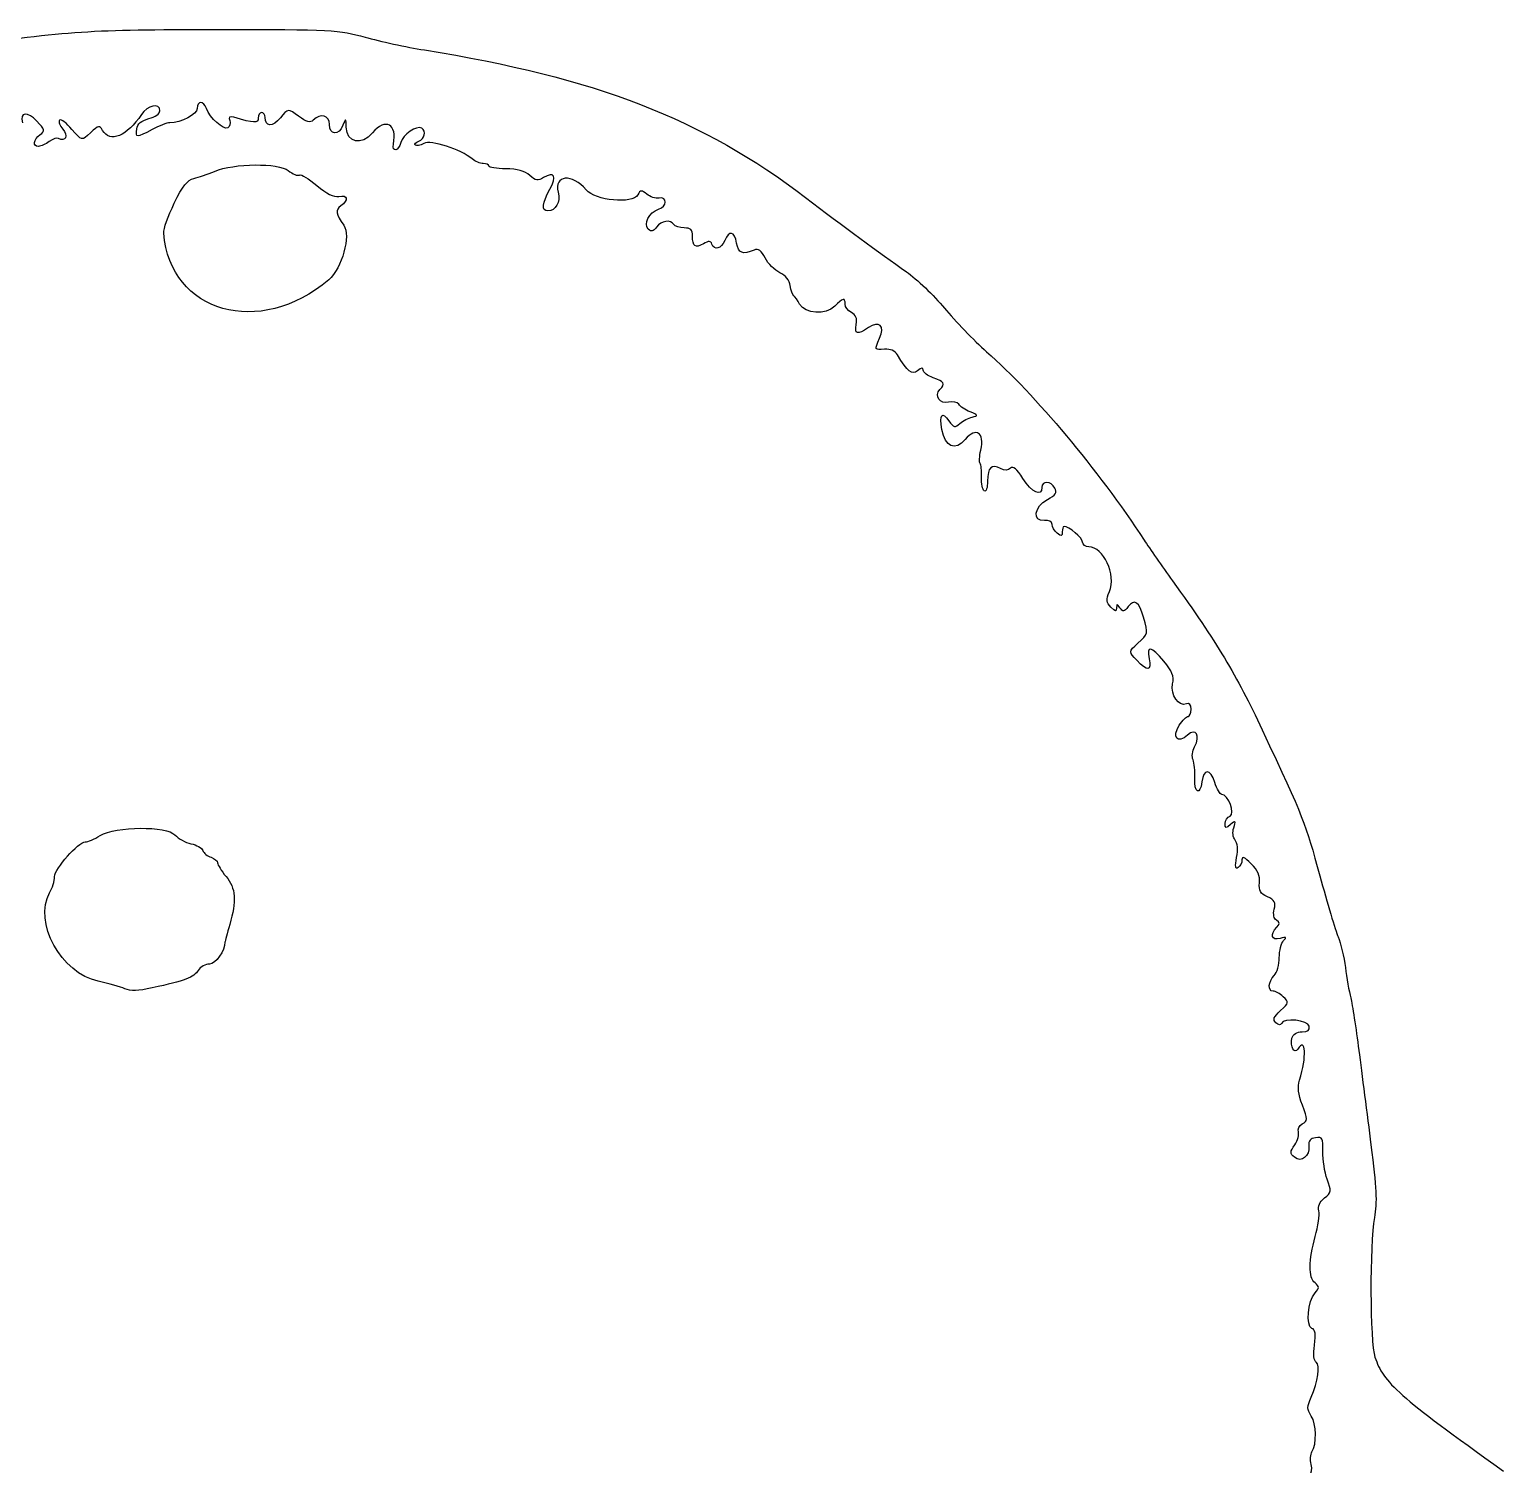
# Model space of a CAD drawing. Extents: x 129 to 1460, y 161 to 617.
# Drawn here: x 1363.3 to 1377.94, y 564.71 to 578.96 of the extents above; entities that cross this region are included whole.
import ezdxf

# ---------------------------------------------------------------- set-up
doc = ezdxf.new("R2010")
doc.units = 0
doc.layers.add('Layer_1', color=7, linetype='CONTINUOUS')

msp = doc.modelspace()

# ---------------------------------------------------------------- linework, layer by layer
at = {"layer": 'Layer_1', "color": 5}
for p, q in [((1364.734024, 577.238054), (1364.734024, 577.238058)), ((1363.49665, 570.390382), (1363.49665, 570.390389))]:
    msp.add_line(p, q, dxfattribs=at)
for points in [[(1362.570216, 578.795944), (1363.696832, 578.95116), (1363.895302, 578.96411), (1365.147386, 578.96411)], [(1365.147386, 578.96411), (1366.304743, 578.96411), (1366.372444, 578.960629), (1366.628715, 578.888018)], [(1366.628715, 578.888018), (1366.776414, 578.84617), (1367.041711, 578.788822), (1367.218263, 578.760581)], [(1367.218263, 578.760581), (1368.91411, 578.489308), (1369.988018, 578.073858), (1371.002725, 577.29653)], [(1364.591527, 578.156429), (1364.591527, 578.237428), (1364.468975, 578.212802), (1364.407862, 578.119529)], [(1365.053118, 578.180798), (1365.024956, 578.257922), (1364.9621, 578.256776), (1364.9621, 578.179113)], [(1363.371202, 578.053915), (1363.279859, 578.152432), (1363.193787, 578.142651), (1363.227143, 578.037565)], [(1364.407862, 578.119529), (1364.267931, 577.905967), (1364.094034, 577.834592), (1364.022984, 577.961553)], [(1364.482039, 578.078643), (1364.54317, 578.094398), (1364.591527, 578.12876), (1364.591527, 578.156429)], [(1364.9621, 578.179113), (1364.9621, 578.120697), (1364.802143, 578.037588), (1364.689701, 578.037588)], [(1365.265983, 577.987515), (1365.224837, 577.962081), (1365.087417, 578.086863), (1365.053118, 578.180798)], [(1365.324463, 578.091961), (1365.282981, 578.10428), (1365.271282, 578.094881), (1365.28465, 578.060069)], [(1365.568493, 578.084549), (1365.568493, 578.030906), (1365.525748, 578.03222), (1365.324463, 578.091961)], [(1365.602182, 578.138732), (1365.583653, 578.138732), (1365.568493, 578.114341), (1365.568493, 578.084549)], [(1365.63587, 578.090187), (1365.63587, 578.11689), (1365.62071, 578.138732), (1365.602182, 578.138732)], [(1365.789047, 578.086706), (1365.714405, 577.993096), (1365.63587, 577.994871), (1365.63587, 578.090187)], [(1365.96899, 578.102472), (1365.863696, 578.180326), (1365.863696, 578.180326), (1365.789047, 578.086706)], [(1366.114478, 578.06483), (1366.083343, 578.033691), (1366.050547, 578.042181), (1365.96899, 578.102472)], [(1366.275951, 578.0208), (1366.275951, 578.11287), (1366.186821, 578.137171), (1366.114478, 578.06483)], [(1366.910126, 577.825406), (1366.951673, 578.026134), (1366.831614, 578.090344), (1366.702231, 577.936578)], [(1363.401301, 577.919667), (1363.452677, 577.957229), (1363.450071, 577.968863), (1363.371202, 578.053915)], [(1363.595594, 578.063034), (1363.581548, 578.049255), (1363.596268, 578.009065), (1363.628191, 577.973737)], [(1363.628191, 577.973737), (1363.68458, 577.911424), (1363.652164, 577.841903), (1363.585834, 577.88289)], [(1363.718314, 577.972176), (1363.664864, 578.035926), (1363.60964, 578.076812), (1363.595594, 578.063034)], [(1363.902803, 577.938274), (1363.815496, 577.856254), (1363.815496, 577.856254), (1363.718314, 577.972176)], [(1364.022984, 577.961553), (1363.992688, 578.01569), (1363.983264, 578.01386), (1363.902803, 577.938274)], [(1364.51535, 577.970211), (1364.35785, 577.885799), (1364.348592, 577.88618), (1364.361786, 577.976612)], [(1364.361786, 577.976612), (1364.369231, 578.02765), (1364.406336, 578.059126), (1364.482039, 578.078643)], [(1364.689701, 578.037588), (1364.66295, 578.037588), (1364.584492, 578.007268), (1364.51535, 577.970211)], [(1365.28465, 578.060069), (1365.295059, 578.032939), (1365.28666, 578.000295), (1365.265983, 577.987515)], [(1366.409655, 578.012378), (1366.36769, 577.907966), (1366.275951, 577.913749), (1366.275951, 578.0208)], [(1366.442258, 577.994702), (1366.440214, 578.084269), (1366.438844, 578.084999), (1366.409655, 578.012378)], [(1366.702231, 577.936578), (1366.593225, 577.807035), (1366.445792, 577.839993), (1366.442258, 577.994702)], [(1367.192082, 577.983069), (1367.141693, 578.014208), (1367.003303, 577.919779), (1366.984865, 577.841678)], [(1367.163875, 577.855165), (1367.221782, 577.877388), (1367.238729, 577.954231), (1367.192082, 577.983069)], [(1363.387163, 577.802813), (1363.326765, 577.80124), (1363.335246, 577.871357), (1363.401301, 577.919667)], [(1363.493191, 577.852267), (1363.458036, 577.825653), (1363.410324, 577.803397), (1363.387163, 577.802813)], [(1363.585834, 577.88289), (1363.570036, 577.89266), (1363.528346, 577.878848), (1363.493191, 577.852267)], [(1366.984865, 577.841678), (1366.9647, 577.756255), (1366.892564, 577.740545), (1366.910126, 577.825406)], [(1367.127301, 577.815143), (1367.11697, 577.825474), (1367.133433, 577.843486), (1367.163875, 577.855165)], [(1367.213133, 577.832245), (1367.176255, 577.812515), (1367.13763, 577.804811), (1367.127301, 577.815143)], [(1367.693521, 577.678109), (1367.578057, 577.775222), (1367.2833, 577.869797), (1367.213133, 577.832245)], [(1367.803008, 577.633382), (1367.772042, 577.633382), (1367.722772, 577.653505), (1367.693521, 577.678109)], [(1364.928411, 577.484742), (1364.974732, 577.495084), (1365.06787, 577.526763), (1365.135384, 577.555138)], [(1365.135384, 577.555138), (1365.328084, 577.63613), (1365.767723, 577.640586), (1365.866925, 577.56255)], [(1365.866925, 577.56255), (1365.910958, 577.527913), (1365.960556, 577.507963), (1365.977145, 577.518216)], [(1365.977145, 577.518216), (1365.993734, 577.528468), (1366.071541, 577.481789), (1366.150051, 577.414486)], [(1367.859334, 577.608116), (1367.859321, 577.622006), (1367.833975, 577.633382), (1367.803008, 577.633382)], [(1368.026939, 577.580401), (1367.934769, 577.581749), (1367.859347, 577.594213), (1367.859334, 577.608116)], [(1368.264619, 577.514518), (1368.216844, 577.557763), (1368.141152, 577.578739), (1368.026939, 577.580401)], [(1368.401581, 577.492845), (1368.345662, 577.457921), (1368.323244, 577.46147), (1368.264619, 577.514518)], [(1368.464447, 577.378484), (1368.536381, 577.506556), (1368.507541, 577.559009), (1368.401581, 577.492845)], [(1368.824947, 577.372487), (1368.68705, 577.536404), (1368.503535, 577.519863), (1368.546815, 577.347423)], [(1364.734024, 577.238058), (1364.817169, 577.410045), (1364.864846, 577.47055), (1364.928411, 577.484742)], [(1366.150051, 577.414486), (1366.247964, 577.330547), (1366.3166, 577.296632), (1366.368594, 577.306494)], [(1368.444733, 577.161743), (1368.379775, 577.161743), (1368.386936, 577.240473), (1368.464447, 577.378484)], [(1369.338296, 577.323077), (1369.284978, 577.227806), (1368.916855, 577.263235), (1368.824947, 577.372487)], [(1369.42774, 577.32858), (1369.375859, 577.371634), (1369.36511, 577.370971), (1369.338296, 577.323077)], [(1364.629316, 576.942797), (1364.626318, 576.979854), (1364.673433, 577.11272), (1364.734024, 577.238054)], [(1366.388386, 577.212469), (1366.332502, 577.171606), (1366.338829, 577.130194), (1366.417768, 577.020137)], [(1366.368594, 577.306494), (1366.457499, 577.323358), (1366.468508, 577.271055), (1366.388386, 577.212469)], [(1368.546815, 577.347423), (1368.571312, 577.249816), (1368.52289, 577.161743), (1368.444733, 577.161743)], [(1369.54891, 577.290175), (1369.514699, 577.284335), (1369.460173, 577.301663), (1369.42774, 577.32858)], [(1369.543699, 577.178554), (1369.629575, 577.205819), (1369.634189, 577.304627), (1369.54891, 577.290175)], [(1371.002725, 577.29653), (1371.37868, 577.008526), (1371.732736, 576.747467), (1372.005127, 576.557422)], [(1369.441816, 576.981243), (1369.390362, 577.031933), (1369.450856, 577.149087), (1369.543699, 577.178554)], [(1369.695333, 577.02697), (1369.662662, 577.079835), (1369.572302, 577.066472), (1369.52445, 577.001704)], [(1366.267849, 576.478562), (1365.584953, 575.896081), (1364.693657, 576.148607), (1364.629316, 576.942797)], [(1366.417768, 577.020137), (1366.490763, 576.918368), (1366.400286, 576.591524), (1366.267849, 576.478562)], [(1369.52445, 577.001704), (1369.491711, 576.957392), (1369.471188, 576.952316), (1369.441816, 576.981243)], [(1369.798387, 576.993282), (1369.753159, 576.993282), (1369.706784, 577.008441), (1369.695333, 577.02697)], [(1369.88062, 576.914675), (1369.88062, 576.975561), (1369.862077, 576.993282), (1369.798387, 576.993282)], [(1370.319397, 576.84165), (1370.297652, 576.961524), (1370.247317, 576.972271), (1370.201094, 576.866916)], [(1369.989718, 576.835249), (1369.908823, 576.787613), (1369.88062, 576.808141), (1369.88062, 576.914675)], [(1370.073115, 576.833227), (1370.061181, 576.866175), (1370.043049, 576.866613), (1369.989718, 576.835249)], [(1370.201094, 576.866916), (1370.164804, 576.7842), (1370.097306, 576.766423), (1370.073115, 576.833227)], [(1370.493158, 576.773262), (1370.376678, 576.725334), (1370.337715, 576.740674), (1370.319397, 576.84165)], [(1370.602532, 576.694667), (1370.564029, 576.76913), (1370.534569, 576.790297), (1370.493158, 576.773262)], [(1370.747985, 576.548447), (1370.696969, 576.572827), (1370.631514, 576.63862), (1370.602532, 576.694667)], [(1370.85256, 576.420229), (1370.845317, 576.47166), (1370.804852, 576.521283), (1370.747985, 576.548447)], [(1372.005127, 576.557422), (1372.108207, 576.485504), (1372.278362, 576.322975), (1372.383248, 576.196248)], [(1370.886249, 576.319478), (1370.87422, 576.328686), (1370.85906, 576.374076), (1370.85256, 576.420229)], [(1370.945219, 576.235257), (1370.924814, 576.272314), (1370.898278, 576.310214), (1370.886249, 576.319478)], [(1371.293618, 576.216492), (1371.203415, 576.126286), (1370.999162, 576.137291), (1370.945219, 576.235257)], [(1371.396602, 576.236436), (1371.396602, 576.302712), (1371.375808, 576.298681), (1371.293618, 576.216492)], [(1371.459536, 576.153416), (1371.424922, 576.171934), (1371.396602, 576.209294), (1371.396602, 576.236436)], [(1372.383248, 576.196248), (1372.488136, 576.069521), (1372.676674, 575.874875), (1372.802223, 575.763703)], [(1371.50614, 576.034316), (1371.517656, 576.094562), (1371.503917, 576.129655), (1371.459536, 576.153416)], [(1371.739311, 575.897698), (1371.795048, 576.020032), (1371.734055, 576.077786), (1371.627765, 576.003334)], [(1371.627765, 576.003334), (1371.519045, 575.927187), (1371.487211, 575.935294), (1371.50614, 576.034316)], [(1371.789179, 575.788615), (1371.686793, 575.780193), (1371.686269, 575.781316), (1371.739311, 575.897698)], [(1371.915511, 575.733702), (1371.891988, 575.773365), (1371.846075, 575.79332), (1371.789179, 575.788615)], [(1372.802223, 575.763703), (1373.287325, 575.33415), (1373.907107, 574.592861), (1374.365464, 573.893992)], [(1372.117043, 575.57512), (1372.060444, 575.528147), (1372.017285, 575.562116), (1371.915511, 575.733702)], [(1372.171438, 575.580734), (1372.171438, 575.608729), (1372.155527, 575.607101), (1372.117043, 575.57512)], [(1372.272503, 575.505946), (1372.216917, 575.525317), (1372.171438, 575.558983), (1372.171438, 575.580734)], [(1372.338775, 575.388609), (1372.394165, 575.443993), (1372.380426, 575.468316), (1372.272503, 575.505946)], [(1372.423938, 575.2613), (1372.337843, 575.239683), (1372.278528, 575.328363), (1372.338775, 575.388609)], [(1372.358472, 574.991343), (1372.33008, 575.142694), (1372.358247, 575.177326), (1372.428283, 575.077293)], [(1372.524764, 575.242131), (1372.511678, 575.26331), (1372.466306, 575.271934), (1372.423938, 575.2613)], [(1372.637927, 575.166725), (1372.588773, 575.187028), (1372.537849, 575.220964), (1372.524764, 575.242131)], [(1372.659921, 575.114789), (1372.720544, 575.128309), (1372.718339, 575.133508), (1372.637927, 575.166725)], [(1372.428283, 575.077293), (1372.475501, 575.009883), (1372.487664, 575.006896), (1372.536996, 575.050578)], [(1372.536996, 575.050578), (1372.567547, 575.07763), (1372.622863, 575.106535), (1372.659921, 575.114789)], [(1372.744298, 574.787381), (1372.783465, 574.961046), (1372.697614, 575.019843), (1372.589093, 574.89368)], [(1372.589093, 574.89368), (1372.486695, 574.774636), (1372.391571, 574.814916), (1372.358472, 574.991343)], [(1372.736684, 574.653773), (1372.726578, 574.663879), (1372.730003, 574.724002), (1372.744298, 574.787381)], [(1372.750676, 574.518648), (1372.753091, 574.582859), (1372.746791, 574.643666), (1372.736684, 574.653773)], [(1372.94041, 574.604532), (1372.850517, 574.652639), (1372.811513, 574.61475), (1372.811513, 574.479514)], [(1373.039305, 574.60689), (1373.014863, 574.582454), (1372.983145, 574.581713), (1372.94041, 574.604532)], [(1373.162799, 574.504252), (1373.100738, 574.602566), (1373.064824, 574.632414), (1373.039305, 574.60689)], [(1372.778901, 574.381761), (1372.760963, 574.392878), (1372.748262, 574.454449), (1372.750676, 574.518648)], [(1372.811513, 574.479514), (1372.811513, 574.41208), (1372.797552, 574.370228), (1372.778901, 574.381761)], [(1373.350529, 574.416157), (1373.350529, 574.319291), (1373.249685, 574.366612), (1373.162799, 574.504252)], [(1373.479984, 574.409981), (1373.440621, 574.480322), (1373.350529, 574.484623), (1373.350529, 574.416157)], [(1373.375796, 574.087301), (1373.252129, 574.074207), (1373.273904, 574.225727), (1373.405859, 574.296495)], [(1373.405859, 574.296495), (1373.489863, 574.341548), (1373.505168, 574.364984), (1373.479984, 574.409981)], [(1373.451595, 574.049312), (1373.451595, 574.076947), (1373.42132, 574.092118), (1373.375796, 574.087301)], [(1373.502127, 573.961362), (1373.474334, 573.984428), (1373.451595, 574.024011), (1373.451595, 574.049312)], [(1373.570689, 574.028739), (1373.560774, 574.028739), (1373.55266, 574.004146), (1373.55266, 573.974085)], [(1373.754791, 573.873267), (1373.754791, 573.914266), (1373.619238, 574.028739), (1373.570689, 574.028739)], [(1373.55266, 573.974085), (1373.55266, 573.929324), (1373.543508, 573.927022), (1373.502127, 573.961362)], [(1373.816093, 573.826608), (1373.782376, 573.826608), (1373.754791, 573.847607), (1373.754791, 573.873267)], [(1374.365464, 573.893992), (1374.420149, 573.810613), (1374.546799, 573.628695), (1374.64691, 573.48973)], [(1374.021236, 573.381269), (1374.091081, 573.549891), (1373.96361, 573.826608), (1373.816093, 573.826608)], [(1374.64691, 573.48973), (1375.093309, 572.870076), (1375.280728, 572.558649), (1375.538964, 572.007436)], [(1374.036137, 573.227627), (1373.989372, 573.274398), (1373.987018, 573.298665), (1374.021236, 573.381269)], [(1374.126519, 573.220215), (1374.097364, 573.263786), (1374.092635, 573.263954), (1374.09219, 573.221451)], [(1374.359748, 573.126359), (1374.31685, 573.28081), (1374.270149, 573.31333), (1374.207983, 573.232017)], [(1374.09219, 573.221451), (1374.091741, 573.180598), (1374.082129, 573.181664), (1374.036137, 573.227627)], [(1374.207983, 573.232017), (1374.166552, 573.177824), (1374.155919, 573.176285), (1374.126519, 573.220215)], [(1374.303751, 572.868949), (1374.407565, 572.965208), (1374.40622, 572.959032), (1374.359748, 573.126359)], [(1374.29278, 572.699136), (1374.212631, 572.784458), (1374.212631, 572.784458), (1374.303751, 572.868949)], [(1374.562658, 572.689625), (1374.435437, 572.842234), (1374.389717, 572.850151), (1374.41677, 572.714891)], [(1374.41677, 572.714891), (1374.441472, 572.591389), (1374.399071, 572.585999), (1374.29278, 572.699136)], [(1374.649076, 572.465158), (1374.6639, 572.542148), (1374.64528, 572.590513), (1374.562658, 572.689625)], [(1374.785456, 572.26597), (1374.708174, 572.236313), (1374.627657, 572.353919), (1374.649076, 572.465158)], [(1374.832823, 572.213169), (1374.832823, 572.26031), (1374.816917, 572.278041), (1374.785456, 572.26597)], [(1374.715651, 572.054361), (1374.7473, 572.10267), (1374.786611, 572.142187), (1374.803009, 572.142187)], [(1374.803009, 572.142187), (1374.819407, 572.142187), (1374.832823, 572.174124), (1374.832823, 572.213169)], [(1374.797636, 571.955541), (1374.698345, 571.865683), (1374.638941, 571.937293), (1374.715651, 572.054361)], [(1374.866512, 571.83899), (1374.928532, 571.954879), (1374.882664, 572.032497), (1374.797636, 571.955541)], [(1375.538964, 572.007436), (1375.953818, 571.121919), (1375.968259, 571.085369), (1376.111296, 570.558831)], [(1374.851578, 571.710031), (1374.838409, 571.741002), (1374.84513, 571.799036), (1374.866512, 571.83899)], [(1374.86844, 571.527372), (1374.872334, 571.596849), (1374.864746, 571.679049), (1374.851578, 571.710031)], [(1374.940073, 571.491089), (1374.923659, 571.352428), (1374.86043, 571.384454), (1374.86844, 571.527372)], [(1375.068067, 571.487047), (1375.02318, 571.623047), (1374.955945, 571.625192), (1374.940073, 571.491089)], [(1375.137767, 571.367385), (1375.121151, 571.367385), (1375.089786, 571.421231), (1375.068067, 571.487047)], [(1375.219407, 571.152756), (1375.274393, 571.173856), (1375.200779, 571.367385), (1375.137767, 571.367385)], [(1375.169708, 571.077967), (1375.169708, 571.108613), (1375.192073, 571.142268), (1375.219407, 571.152756)], [(1375.2251, 571.068198), (1375.177501, 571.028692), (1375.169708, 571.030062), (1375.169708, 571.077967)], [(1375.256006, 571.037025), (1375.277808, 571.105716), (1375.27442, 571.109129), (1375.2251, 571.068198)], [(1363.850882, 570.895716), (1363.874024, 570.895716), (1363.940227, 570.92387), (1363.998001, 570.958279)], [(1363.998001, 570.958279), (1364.155068, 571.051829), (1364.658873, 571.056189), (1364.741656, 570.964713)], [(1364.741656, 570.964713), (1364.774098, 570.928866), (1364.845574, 570.889666), (1364.900491, 570.877604)], [(1375.269996, 570.9135), (1375.247648, 570.940429), (1375.241783, 570.992208), (1375.256006, 571.037025)], [(1375.284961, 570.741812), (1375.29964, 570.82006), (1375.294017, 570.884562), (1375.269996, 570.9135)], [(1363.545988, 570.550371), (1363.547268, 570.631331), (1363.780681, 570.895716), (1363.850882, 570.895716)], [(1364.900491, 570.877604), (1364.955407, 570.865542), (1365.008296, 570.834941), (1365.01802, 570.8096)], [(1365.01802, 570.8096), (1365.027745, 570.78426), (1365.064619, 570.754348), (1365.099965, 570.74313)], [(1365.099965, 570.74313), (1365.135311, 570.731911), (1365.16423, 570.706993), (1365.16423, 570.687756)], [(1365.16423, 570.687756), (1365.16423, 570.668517), (1365.20213, 570.607737), (1365.248451, 570.552686)], [(1375.299799, 570.640174), (1375.272272, 570.623162), (1375.268084, 570.651853), (1375.284961, 570.741812)], [(1375.338151, 570.717018), (1375.338151, 570.687799), (1375.320893, 570.653212), (1375.299799, 570.640174)], [(1375.430105, 570.678209), (1375.362769, 570.745541), (1375.338151, 570.755928), (1375.338151, 570.717018)], [(1375.511831, 570.488733), (1375.51918, 570.558805), (1375.496179, 570.612134), (1375.430105, 570.678209)], [(1363.49665, 570.390389), (1363.523129, 570.43671), (1363.545332, 570.508703), (1363.545988, 570.550371)], [(1365.248451, 570.552686), (1365.345456, 570.437403), (1365.355386, 570.308129), (1365.285163, 570.074791)], [(1375.590378, 570.350779), (1375.519602, 570.38303), (1375.503676, 570.410991), (1375.511831, 570.488733)], [(1376.111296, 570.558831), (1376.18428, 570.290165), (1376.265896, 570.017289), (1376.292664, 569.952438)], [(1363.97855, 569.512351), (1363.613539, 569.588128), (1363.331646, 570.10174), (1363.49665, 570.390382)], [(1375.658297, 570.227221), (1375.675197, 570.294564), (1375.662311, 570.318), (1375.590378, 570.350779)], [(1375.681222, 570.117059), (1375.653983, 570.133904), (1375.645321, 570.17552), (1375.658297, 570.227221)], [(1365.285163, 570.074791), (1365.259033, 569.987967), (1365.237863, 569.909109), (1365.238118, 569.89955)], [(1375.717147, 569.937118), (1375.63189, 569.911357), (1375.611856, 569.976859), (1375.683176, 570.048178)], [(1375.683176, 570.048178), (1375.71649, 570.081484), (1375.716092, 570.09551), (1375.681222, 570.117059)], [(1365.238118, 569.89955), (1365.240341, 569.816478), (1365.145342, 569.682929), (1365.084025, 569.682929)], [(1375.708724, 569.745981), (1375.708724, 569.815064), (1375.727674, 569.891492), (1375.750835, 569.915804)], [(1375.750835, 569.915804), (1375.78519, 569.951873), (1375.778985, 569.955804), (1375.717147, 569.937118)], [(1376.292664, 569.952438), (1376.319433, 569.887588), (1376.351805, 569.75115), (1376.364603, 569.649242)], [(1375.658192, 569.569846), (1375.685985, 569.597639), (1375.708724, 569.676897), (1375.708724, 569.745981)], [(1364.971898, 569.618725), (1364.930047, 569.55171), (1364.839641, 569.517401), (1364.515687, 569.44559)], [(1365.084025, 569.682929), (1365.044408, 569.682929), (1364.993952, 569.654038), (1364.971898, 569.618725)], [(1376.364603, 569.649242), (1376.377401, 569.547334), (1376.40127, 569.410896), (1376.417644, 569.346045)], [(1364.244475, 569.437932), (1364.201869, 569.457344), (1364.082203, 569.490833), (1363.97855, 569.512351)], [(1375.647117, 569.41343), (1375.591305, 569.41343), (1375.598127, 569.509779), (1375.658192, 569.569846)], [(1364.515687, 569.44559), (1364.376728, 569.414787), (1364.300034, 569.412623), (1364.244475, 569.437932)], [(1375.747821, 569.358001), (1375.714136, 569.38849), (1375.668819, 569.41343), (1375.647117, 569.41343)], [(1375.720876, 569.220844), (1375.805612, 569.299372), (1375.806667, 569.304751), (1375.747821, 569.358001)], [(1376.417644, 569.346045), (1376.434018, 569.281195), (1376.470526, 569.046218), (1376.498772, 568.823874)], [(1375.674916, 569.099405), (1375.641441, 569.130874), (1375.650971, 569.156061), (1375.720876, 569.220844)], [(1375.729758, 569.093386), (1375.721905, 569.072408), (1375.701213, 569.074678), (1375.674916, 569.099405)], [(1376.005969, 569.064613), (1375.99372, 569.126966), (1375.751763, 569.152176), (1375.729758, 569.093386)], [(1375.934099, 569.009165), (1375.992879, 569.009165), (1376.013705, 569.025233), (1376.005969, 569.064613)], [(1375.891789, 568.837127), (1375.85803, 568.782504), (1375.813948, 568.866191), (1375.834693, 568.945517)], [(1375.834693, 568.945517), (1375.845313, 568.986133), (1375.881285, 569.009165), (1375.934099, 569.009165)], [(1375.909697, 568.528911), (1375.982875, 568.761887), (1375.971052, 568.965377), (1375.891789, 568.837127)], [(1376.498772, 568.823874), (1376.527018, 568.60153), (1376.581196, 568.179744), (1376.619167, 567.886572)], [(1375.937577, 568.282171), (1375.897484, 568.390349), (1375.8892, 568.463655), (1375.909697, 568.528911)], [(1375.937308, 568.096187), (1375.99123, 568.126364), (1375.991246, 568.137408), (1375.937577, 568.282171)], [(1375.86214, 567.888077), (1375.891758, 567.933281), (1375.907889, 567.991379), (1375.897987, 568.017186)], [(1375.897987, 568.017186), (1375.888084, 568.042991), (1375.905779, 568.078543), (1375.937308, 568.096187)], [(1375.85958, 567.763321), (1375.813727, 567.801375), (1375.813998, 567.814605), (1375.86214, 567.888077)], [(1376.002531, 567.875379), (1376.012967, 567.773834), (1375.927571, 567.706894), (1375.85958, 567.763321)], [(1376.069706, 567.958478), (1376.016172, 567.950786), (1375.997194, 567.927312), (1376.002531, 567.875379)], [(1376.141343, 567.820892), (1376.144045, 567.955473), (1376.137415, 567.968205), (1376.069706, 567.958478)], [(1376.619167, 567.886572), (1376.674204, 567.46163), (1376.681118, 567.3152), (1376.653261, 567.164506)], [(1376.184192, 567.545858), (1376.158987, 567.61556), (1376.139706, 567.739324), (1376.141343, 567.820892)], [(1376.156616, 567.359692), (1376.225185, 567.415215), (1376.227001, 567.427473), (1376.184192, 567.545858)], [(1376.101309, 567.231064), (1376.089329, 567.276875), (1376.108018, 567.320339), (1376.156616, 567.359692)], [(1376.06567, 566.977036), (1376.095223, 567.078695), (1376.111261, 567.193007), (1376.101309, 567.231064)], [(1376.653261, 567.164506), (1376.604492, 566.900691), (1376.608336, 565.927465), (1376.658739, 565.777458)], [(1376.063319, 566.515511), (1375.997089, 566.570477), (1375.997973, 566.744171), (1376.06567, 566.977036)], [(1376.031713, 566.064954), (1375.97026, 566.088535), (1375.992626, 566.337991), (1376.063184, 566.415957)], [(1376.063184, 566.415957), (1376.109339, 566.466958), (1376.109351, 566.477296), (1376.063319, 566.515511)], [(1376.05801, 565.898662), (1376.073053, 566.008411), (1376.066204, 566.051717), (1376.031713, 566.064954)], [(1376.074225, 565.727673), (1376.051605, 565.741654), (1376.045424, 565.806833), (1376.05801, 565.898662)], [(1376.024262, 565.379942), (1376.093548, 565.53529), (1376.11736, 565.701015), (1376.074225, 565.727673)], [(1376.658739, 565.777458), (1376.744299, 565.522818), (1376.88728, 565.396149), (1377.935337, 564.646502)], [(1376.026125, 565.19428), (1375.981992, 565.261636), (1375.981761, 565.284649), (1376.024262, 565.379942)], [(1376.033213, 564.838299), (1376.082009, 564.916039), (1376.078047, 565.115038), (1376.026125, 565.19428)], [(1376.025719, 564.714033), (1376.014642, 564.758166), (1376.018014, 564.814086), (1376.033213, 564.838299)], [(1376.009968, 564.61161), (1376.029707, 564.623809), (1376.036795, 564.6699), (1376.025719, 564.714033)]]:
    msp.add_open_spline(points, degree=3, dxfattribs=at)

doc.saveas('drawing.dxf')
